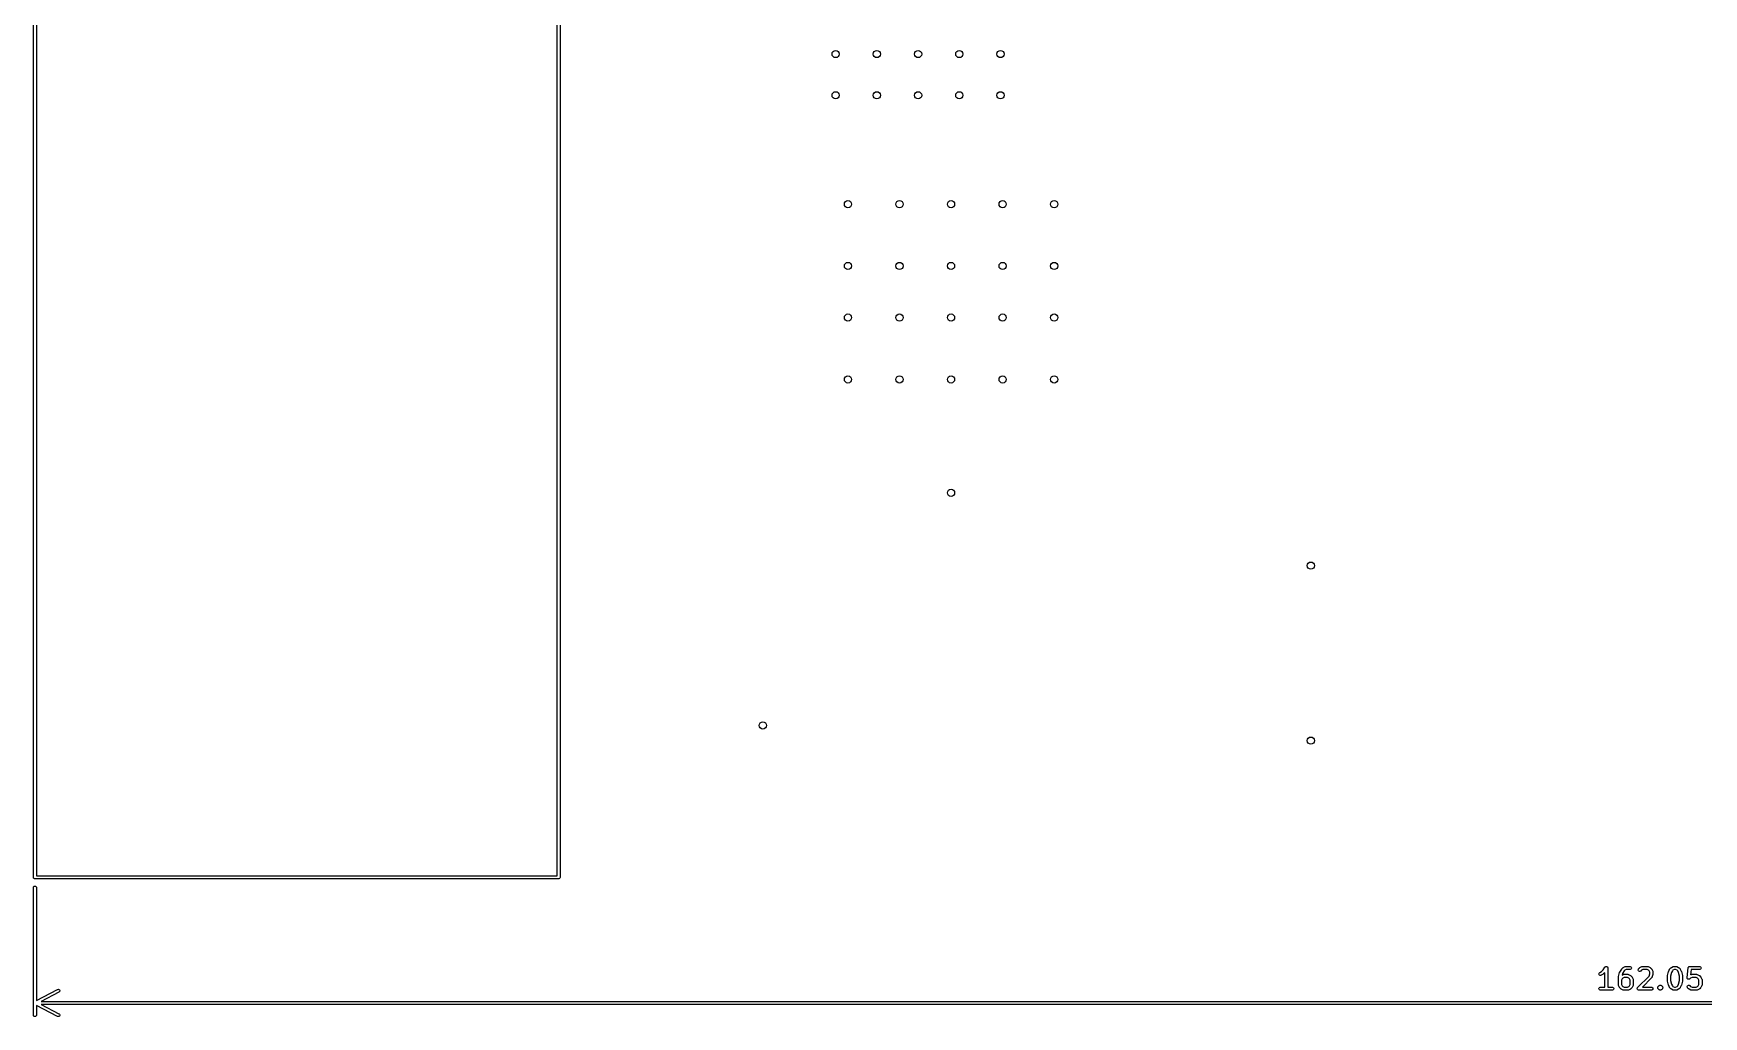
# Model space of a CAD drawing. Header units: inches. Extents: x -1 to 5.38, y -0.27 to 3.43.
# Drawn here: x -1.003 to 2.186, y -0.266 to 1.611 of the extents above; entities that cross this region are included whole.
import ezdxf

# ---------------------------------------------------------------- set-up
doc = ezdxf.new("R2010")
doc.units = ezdxf.units.IN
doc.header["$MEASUREMENT"] = 0
doc.layers.add('BLACK', color=250, linetype='CONTINUOUS')

msp = doc.modelspace()

# ---------------------------------------------------------------- linework, layer by layer
at = {"layer": 'BLACK', "linetype": 'CONTINUOUS'}
for p, q in [((-1.003, 0), (-1.003, 3.38)), ((-0.997, 3.377), (-0.997, 0.003)), ((-0.003, 0.003), (-0.003, 3.377)), ((0.003, 3.38), (0.003, 0)), ((-1.0029, -0.0006), (-1.003, 0)), ((-0.997, 0.003), (-0.003, 0.003)), ((0.003, 0), (0.0029, -0.0006)), ((-1.003, -0.0197), (-1.0029, -0.0191)), ((-1.003, -0.263), (-1.003, -0.0197)), ((-1.0025, -0.0016), (-1.0029, -0.0006)), ((-1.0029, -0.0191), (-1.0025, -0.018)), ((-1.0016, -0.0025), (-1.0025, -0.0016)), ((-1.0025, -0.018), (-1.0016, -0.0172)), ((-1.0006, -0.0029), (-1.0016, -0.0025)), ((-1.0016, -0.0172), (-1.0006, -0.0168)), ((-1, -0.003), (-1.0006, -0.0029)), ((-1.0006, -0.0168), (-0.9994, -0.0168)), ((0, -0.003), (-1, -0.003)), ((-0.9994, -0.0168), (-0.9984, -0.0172)), ((-0.9984, -0.0172), (-0.9975, -0.018)), ((-0.9975, -0.018), (-0.9971, -0.0191)), ((-0.9971, -0.0191), (-0.997, -0.0197)), ((-0.997, -0.0197), (-0.997, -0.2351)), ((0.0006, -0.0029), (0, -0.003)), ((0.0016, -0.0025), (0.0006, -0.0029)), ((0.0025, -0.0016), (0.0016, -0.0025)), ((0.0029, -0.0006), (0.0025, -0.0016)), ((1.9865, -0.1841), (1.9868, -0.183)), ((1.9866, -0.1852), (1.9865, -0.1841)), ((1.9871, -0.1862), (1.9866, -0.1852)), ((1.9868, -0.183), (1.9876, -0.1821)), ((1.9879, -0.187), (1.9871, -0.1862)), ((1.9876, -0.1821), (1.9881, -0.1818)), ((1.989, -0.1874), (1.9879, -0.187)), ((1.9881, -0.1818), (1.9914, -0.1801)), ((1.9902, -0.1873), (1.989, -0.1874)), ((1.9907, -0.1871), (1.9902, -0.1873)), ((1.9945, -0.1852), (1.9907, -0.1871)), ((1.9914, -0.1801), (1.9946, -0.1769)), ((1.9947, -0.185), (1.9945, -0.1852)), ((1.9946, -0.1769), (1.9982, -0.1715)), ((1.9948, -0.185), (1.9947, -0.185)), ((1.9949, -0.1849), (1.9948, -0.185)), ((1.995, -0.1849), (1.9949, -0.1849)), ((1.9952, -0.1846), (1.995, -0.1848)), ((1.995, -0.1848), (1.995, -0.1849)), ((1.9977, -0.1822), (1.9952, -0.1846)), ((1.9977, -0.2096), (1.9977, -0.1822)), ((1.9982, -0.1715), (1.9986, -0.1711)), ((1.9982, -0.1715), (1.9982, -0.1715)), ((1.9982, -0.1715), (1.9982, -0.1715)), ((1.9982, -0.1715), (1.9982, -0.1715)), ((1.9986, -0.1711), (1.9988, -0.1709)), ((1.9988, -0.1709), (1.999, -0.1707)), ((1.999, -0.1707), (1.9993, -0.1706)), ((1.9993, -0.1706), (1.9995, -0.1705)), ((1.9995, -0.1705), (1.9998, -0.1704)), ((1.9998, -0.1704), (2.0001, -0.1703)), ((2.0001, -0.1703), (2.0004, -0.1703)), ((2.0004, -0.1703), (2.0006, -0.1702)), ((2.0006, -0.1702), (2.0009, -0.1703)), ((2.0009, -0.1703), (2.0012, -0.1703)), ((2.0012, -0.1703), (2.0015, -0.1704)), ((2.0015, -0.1704), (2.0018, -0.1705)), ((2.0018, -0.1705), (2.002, -0.1706)), ((2.002, -0.1706), (2.0023, -0.1707)), ((2.0023, -0.1707), (2.0025, -0.1709)), ((2.0025, -0.1709), (2.0027, -0.1711)), ((2.0027, -0.1711), (2.0029, -0.1713)), ((2.0029, -0.1713), (2.0031, -0.1715)), ((2.0031, -0.1715), (2.0032, -0.1718)), ((2.0032, -0.1718), (2.0034, -0.172)), ((2.0034, -0.172), (2.0034, -0.1723)), ((2.0034, -0.1723), (2.0035, -0.1726)), ((2.0035, -0.1726), (2.0036, -0.1732)), ((2.0036, -0.1732), (2.0036, -0.1732)), ((2.0036, -0.1732), (2.0036, -0.1732)), ((2.0036, -0.1732), (2.0036, -0.1732)), ((2.0036, -0.1732), (2.0036, -0.2096)), ((2.0239, -0.1899), (2.024, -0.1897)), ((2.024, -0.19), (2.0239, -0.1899)), ((2.0239, -0.1901), (2.024, -0.19)), ((2.0239, -0.2051), (2.0239, -0.1901)), ((2.024, -0.1893), (2.0259, -0.1818)), ((2.024, -0.1894), (2.024, -0.1893)), ((2.024, -0.1895), (2.024, -0.1894)), ((2.024, -0.1897), (2.024, -0.1895)), ((2.0259, -0.1818), (2.026, -0.1815)), ((2.026, -0.1815), (2.026, -0.1814)), ((2.026, -0.1814), (2.0261, -0.1814)), ((2.0261, -0.1812), (2.0263, -0.1809)), ((2.0261, -0.1813), (2.0261, -0.1812)), ((2.0261, -0.1814), (2.0261, -0.1813)), ((2.0263, -0.1809), (2.0301, -0.1753)), ((2.0301, -0.1753), (2.0302, -0.1751)), ((2.0301, -0.1753), (2.0301, -0.1753)), ((2.0301, -0.1753), (2.0301, -0.1753)), ((2.0302, -0.1751), (2.0304, -0.1748)), ((2.0304, -0.1748), (2.0323, -0.173)), ((2.0304, -0.1748), (2.0304, -0.1748)), ((2.0304, -0.1748), (2.0304, -0.1748)), ((2.0315, -0.1838), (2.0308, -0.1867)), ((2.0308, -0.1867), (2.0331, -0.1855)), ((2.0348, -0.1788), (2.0315, -0.1838)), ((2.0323, -0.173), (2.0325, -0.1728)), ((2.0351, -0.1911), (2.0324, -0.1925)), ((2.0325, -0.1728), (2.0326, -0.1727)), ((2.0326, -0.1727), (2.0327, -0.1727)), ((2.0327, -0.1727), (2.0328, -0.1726)), ((2.0328, -0.1726), (2.0331, -0.1724)), ((2.0328, -0.1726), (2.0328, -0.1726)), ((2.0331, -0.1724), (2.0368, -0.1705)), ((2.0331, -0.1855), (2.0336, -0.1853)), ((2.0336, -0.1853), (2.0337, -0.1853)), ((2.0337, -0.1853), (2.0338, -0.1853)), ((2.0338, -0.1853), (2.0344, -0.1852)), ((2.0344, -0.1852), (2.0419, -0.1852)), ((2.0361, -0.1775), (2.0348, -0.1788)), ((2.0412, -0.1911), (2.0351, -0.1911)), ((2.0388, -0.1761), (2.0361, -0.1775)), ((2.0368, -0.1705), (2.0374, -0.1703)), ((2.0374, -0.1703), (2.0375, -0.1703)), ((2.0375, -0.1703), (2.0376, -0.1703)), ((2.0376, -0.1703), (2.0381, -0.1702)), ((2.0381, -0.1702), (2.0456, -0.1702)), ((2.0456, -0.1761), (2.0388, -0.1761)), ((2.0439, -0.1925), (2.0412, -0.1911)), ((2.0419, -0.1852), (2.0425, -0.1853)), ((2.0425, -0.1853), (2.0426, -0.1853)), ((2.0426, -0.1853), (2.0427, -0.1853)), ((2.0427, -0.1853), (2.0432, -0.1855)), ((2.0432, -0.1855), (2.047, -0.1874)), ((2.0456, -0.1702), (2.0462, -0.1703)), ((2.0462, -0.1761), (2.0456, -0.1761)), ((2.0462, -0.1703), (2.0473, -0.1707)), ((2.0473, -0.1756), (2.0462, -0.1761)), ((2.047, -0.1874), (2.0472, -0.1876)), ((2.0472, -0.1876), (2.0473, -0.1876)), ((2.0473, -0.1707), (2.0481, -0.1715)), ((2.0481, -0.1748), (2.0473, -0.1756)), ((2.0473, -0.1876), (2.0474, -0.1877)), ((2.0474, -0.1877), (2.0475, -0.1877)), ((2.0475, -0.1877), (2.0475, -0.1878)), ((2.0475, -0.1878), (2.0477, -0.188)), ((2.0477, -0.188), (2.0496, -0.1898)), ((2.0481, -0.1715), (2.0485, -0.1726)), ((2.0485, -0.1738), (2.0481, -0.1748)), ((2.0485, -0.1726), (2.0485, -0.1738)), ((2.0496, -0.1898), (2.0498, -0.1901)), ((2.0498, -0.1901), (2.0499, -0.1901)), ((2.0499, -0.1901), (2.0499, -0.1902)), ((2.0499, -0.1902), (2.05, -0.1903)), ((2.05, -0.1903), (2.05, -0.1904)), ((2.05, -0.1904), (2.0502, -0.1906)), ((2.0502, -0.1906), (2.052, -0.1944)), ((2.0604, -0.2105), (2.0824, -0.1885)), ((2.0615, -0.1764), (2.0619, -0.1753)), ((2.0615, -0.1775), (2.0615, -0.1764)), ((2.0619, -0.1786), (2.0615, -0.1775)), ((2.0619, -0.1753), (2.0623, -0.1748)), ((2.0628, -0.1794), (2.0619, -0.1786)), ((2.0623, -0.1748), (2.0642, -0.173)), ((2.0638, -0.1798), (2.0628, -0.1794)), ((2.065, -0.1798), (2.0638, -0.1798)), ((2.0642, -0.173), (2.0644, -0.1728)), ((2.0644, -0.1728), (2.0645, -0.1727)), ((2.0645, -0.1727), (2.0646, -0.1726)), ((2.0645, -0.1727), (2.0645, -0.1727)), ((2.0646, -0.1726), (2.0647, -0.1726)), ((2.0647, -0.1726), (2.0649, -0.1724)), ((2.0649, -0.1724), (2.0687, -0.1705)), ((2.066, -0.1794), (2.065, -0.1798)), ((2.0665, -0.179), (2.066, -0.1794)), ((2.068, -0.1775), (2.0665, -0.179)), ((2.0707, -0.1761), (2.068, -0.1775)), ((2.0687, -0.1705), (2.0692, -0.1703)), ((2.0692, -0.1703), (2.0693, -0.1703)), ((2.0693, -0.1703), (2.0694, -0.1703)), ((2.0694, -0.1703), (2.07, -0.1702)), ((2.07, -0.1702), (2.0794, -0.1702)), ((2.0787, -0.1761), (2.0707, -0.1761)), ((2.0814, -0.1775), (2.0787, -0.1761)), ((2.0794, -0.1702), (2.08, -0.1703)), ((2.08, -0.1703), (2.0801, -0.1703)), ((2.0801, -0.1703), (2.0802, -0.1703)), ((2.0802, -0.1703), (2.0807, -0.1705)), ((2.0807, -0.1705), (2.0845, -0.1724)), ((2.0826, -0.1787), (2.0814, -0.1775)), ((2.0824, -0.1885), (2.0839, -0.184)), ((2.0839, -0.1814), (2.0826, -0.1787)), ((2.0839, -0.184), (2.0839, -0.1814)), ((2.0845, -0.1724), (2.0847, -0.1726)), ((2.0847, -0.1726), (2.0848, -0.1726)), ((2.0848, -0.1726), (2.0849, -0.1727)), ((2.0849, -0.1727), (2.0849, -0.1727)), ((2.0849, -0.1727), (2.085, -0.1728)), ((2.085, -0.1728), (2.0852, -0.173)), ((2.0852, -0.173), (2.0871, -0.1748)), ((2.0871, -0.1748), (2.0873, -0.1751)), ((2.0873, -0.1751), (2.0873, -0.1751)), ((2.0873, -0.1751), (2.0874, -0.1752)), ((2.0874, -0.1752), (2.0875, -0.1753)), ((2.0875, -0.1753), (2.0875, -0.1754)), ((2.0875, -0.1754), (2.0877, -0.1756)), ((2.0878, -0.191), (2.0876, -0.1915)), ((2.0877, -0.1756), (2.0895, -0.1794)), ((2.0897, -0.1854), (2.0878, -0.191)), ((2.0895, -0.1794), (2.0897, -0.1799)), ((2.0897, -0.1799), (2.0897, -0.18)), ((2.0897, -0.18), (2.0898, -0.1801)), ((2.0898, -0.1851), (2.0897, -0.1854)), ((2.0898, -0.1801), (2.0898, -0.1807)), ((2.0898, -0.1807), (2.0898, -0.1844)), ((2.0898, -0.1844), (2.0898, -0.1847)), ((2.0898, -0.1847), (2.0898, -0.1848)), ((2.0898, -0.1848), (2.0898, -0.1849)), ((2.0898, -0.1849), (2.0898, -0.185)), ((2.0898, -0.185), (2.0898, -0.1851)), ((2.1177, -0.1878), (2.1177, -0.1876)), ((2.1177, -0.1876), (2.1178, -0.1876)), ((2.1177, -0.188), (2.1177, -0.1878)), ((2.1177, -0.1881), (2.1177, -0.188)), ((2.1177, -0.1882), (2.1177, -0.1881)), ((2.1177, -0.1976), (2.1177, -0.1882)), ((2.1178, -0.1875), (2.1196, -0.18)), ((2.1178, -0.1876), (2.1178, -0.1875)), ((2.1196, -0.18), (2.1197, -0.1799)), ((2.1197, -0.1799), (2.1198, -0.1797)), ((2.1197, -0.1799), (2.1197, -0.1799)), ((2.1198, -0.1797), (2.1198, -0.1794)), ((2.1198, -0.1794), (2.1199, -0.1794)), ((2.1199, -0.1794), (2.1217, -0.1756)), ((2.1199, -0.1794), (2.1199, -0.1794)), ((2.1217, -0.1756), (2.1219, -0.1754)), ((2.1219, -0.1753), (2.122, -0.1752)), ((2.1219, -0.1754), (2.1219, -0.1753)), ((2.122, -0.1752), (2.1221, -0.1751)), ((2.1221, -0.1751), (2.1223, -0.1748)), ((2.1221, -0.1751), (2.1221, -0.1751)), ((2.1223, -0.1748), (2.1242, -0.173)), ((2.1253, -0.1817), (2.1236, -0.1885)), ((2.1236, -0.1885), (2.1236, -0.1972)), ((2.1242, -0.173), (2.1244, -0.1728)), ((2.1244, -0.1728), (2.1244, -0.1727)), ((2.1244, -0.1727), (2.1245, -0.1727)), ((2.1245, -0.1727), (2.1246, -0.1726)), ((2.1246, -0.1726), (2.1247, -0.1726)), ((2.1247, -0.1726), (2.1249, -0.1724)), ((2.1249, -0.1724), (2.1287, -0.1705)), ((2.1268, -0.1787), (2.1253, -0.1817)), ((2.128, -0.1775), (2.1268, -0.1787)), ((2.1307, -0.1761), (2.128, -0.1775)), ((2.1287, -0.1705), (2.1292, -0.1703)), ((2.1292, -0.1703), (2.1293, -0.1703)), ((2.1293, -0.1703), (2.1294, -0.1703)), ((2.1294, -0.1703), (2.13, -0.1702)), ((2.13, -0.1702), (2.1338, -0.1702)), ((2.1331, -0.1761), (2.1307, -0.1761)), ((2.1358, -0.1775), (2.1331, -0.1761)), ((2.1338, -0.1702), (2.1343, -0.1703)), ((2.1343, -0.1703), (2.1344, -0.1703)), ((2.1344, -0.1703), (2.1345, -0.1703)), ((2.1345, -0.1703), (2.1351, -0.1705)), ((2.1351, -0.1705), (2.1388, -0.1724)), ((2.137, -0.1787), (2.1358, -0.1775)), ((2.1385, -0.1817), (2.137, -0.1787)), ((2.1402, -0.1885), (2.1385, -0.1817)), ((2.1388, -0.1724), (2.1391, -0.1726)), ((2.1391, -0.1726), (2.1391, -0.1726)), ((2.1391, -0.1726), (2.1392, -0.1727)), ((2.1392, -0.1727), (2.1393, -0.1727)), ((2.1393, -0.1727), (2.1394, -0.1728)), ((2.1394, -0.1728), (2.1396, -0.173)), ((2.1396, -0.173), (2.1415, -0.1748)), ((2.1402, -0.1972), (2.1402, -0.1885)), ((2.1415, -0.1748), (2.1417, -0.1751)), ((2.1417, -0.1751), (2.1417, -0.1751)), ((2.1417, -0.1751), (2.1418, -0.1752)), ((2.1418, -0.1752), (2.1418, -0.1753)), ((2.1418, -0.1753), (2.1419, -0.1754)), ((2.1419, -0.1754), (2.142, -0.1756)), ((2.142, -0.1756), (2.1439, -0.1794)), ((2.1439, -0.1794), (2.1439, -0.1794)), ((2.1439, -0.1794), (2.1439, -0.1794)), ((2.1439, -0.1794), (2.144, -0.1797)), ((2.144, -0.1797), (2.1441, -0.1799)), ((2.1441, -0.1799), (2.1441, -0.1799)), ((2.1441, -0.1799), (2.1441, -0.18)), ((2.1441, -0.18), (2.146, -0.1875)), ((2.146, -0.1875), (2.146, -0.1876)), ((2.146, -0.1876), (2.146, -0.1876)), ((2.146, -0.1876), (2.146, -0.1878)), ((2.146, -0.1878), (2.1461, -0.188)), ((2.1461, -0.188), (2.1461, -0.1881)), ((2.1461, -0.1881), (2.1461, -0.1882)), ((2.1461, -0.1882), (2.1461, -0.1976)), ((2.1552, -0.1916), (2.1571, -0.1729)), ((2.1571, -0.1725), (2.1572, -0.1723)), ((2.1571, -0.1726), (2.1571, -0.1725)), ((2.1571, -0.1727), (2.1571, -0.1726)), ((2.1571, -0.1729), (2.1571, -0.1727)), ((2.1572, -0.1723), (2.1574, -0.1719)), ((2.1574, -0.1719), (2.1575, -0.1715)), ((2.1575, -0.1715), (2.1577, -0.1714)), ((2.1577, -0.1713), (2.1581, -0.171)), ((2.1577, -0.1714), (2.1577, -0.1713)), ((2.1581, -0.171), (2.1584, -0.1707)), ((2.1584, -0.1707), (2.1585, -0.1707)), ((2.1585, -0.1707), (2.1586, -0.1706)), ((2.1586, -0.1706), (2.159, -0.1705)), ((2.159, -0.1705), (2.1594, -0.1703)), ((2.1594, -0.1703), (2.1596, -0.1703)), ((2.1596, -0.1703), (2.1597, -0.1702)), ((2.1597, -0.1702), (2.1598, -0.1703)), ((2.1598, -0.1703), (2.16, -0.1702)), ((2.16, -0.1702), (2.1788, -0.1702)), ((2.1627, -0.1761), (2.1617, -0.1859)), ((2.1617, -0.1859), (2.1624, -0.1855)), ((2.1645, -0.1911), (2.1618, -0.1925)), ((2.1624, -0.1855), (2.163, -0.1853)), ((2.1788, -0.1761), (2.1627, -0.1761)), ((2.163, -0.1853), (2.1631, -0.1853)), ((2.1631, -0.1853), (2.1632, -0.1853)), ((2.1632, -0.1853), (2.1638, -0.1852)), ((2.1638, -0.1852), (2.1731, -0.1852)), ((2.1724, -0.1911), (2.1645, -0.1911)), ((2.1751, -0.1925), (2.1724, -0.1911)), ((2.1731, -0.1852), (2.1737, -0.1853)), ((2.1737, -0.1853), (2.1738, -0.1853)), ((2.1738, -0.1853), (2.1739, -0.1853)), ((2.1739, -0.1853), (2.1744, -0.1855)), ((2.1744, -0.1855), (2.1782, -0.1874)), ((2.1782, -0.1874), (2.1784, -0.1876)), ((2.1784, -0.1876), (2.1785, -0.1876)), ((2.1785, -0.1876), (2.1786, -0.1877)), ((2.1786, -0.1877), (2.1787, -0.1877)), ((2.1787, -0.1877), (2.1787, -0.1878)), ((2.1787, -0.1878), (2.179, -0.188)), ((2.1788, -0.1702), (2.1793, -0.1703)), ((2.1793, -0.1761), (2.1788, -0.1761)), ((2.179, -0.188), (2.1808, -0.1898)), ((2.1793, -0.1703), (2.1804, -0.1707)), ((2.1804, -0.1756), (2.1793, -0.1761)), ((2.1804, -0.1707), (2.1812, -0.1715)), ((2.1812, -0.1748), (2.1804, -0.1756)), ((2.1808, -0.1898), (2.181, -0.1901)), ((2.181, -0.1901), (2.1811, -0.1901)), ((2.1811, -0.1901), (2.1811, -0.1902)), ((2.1811, -0.1902), (2.1812, -0.1903)), ((2.1812, -0.1715), (2.1816, -0.1726)), ((2.1816, -0.1738), (2.1812, -0.1748)), ((2.1812, -0.1903), (2.1812, -0.1904)), ((2.1812, -0.1904), (2.1814, -0.1906)), ((2.1814, -0.1906), (2.1833, -0.1944)), ((2.1816, -0.1726), (2.1816, -0.1738)), ((-0.997, -0.2351), (-0.957, -0.2142)), ((-0.9543, -0.2195), (-0.9879, -0.237)), ((-0.957, -0.2142), (-0.9565, -0.214)), ((-0.9565, -0.214), (-0.9553, -0.2139)), ((-0.9553, -0.2139), (-0.9542, -0.2142)), ((-0.9538, -0.2191), (-0.9543, -0.2195)), ((-0.9542, -0.2142), (-0.9533, -0.215)), ((-0.9531, -0.2183), (-0.9538, -0.2191)), ((-0.9533, -0.215), (-0.9528, -0.216)), ((-0.9527, -0.2172), (-0.9531, -0.2183)), ((-0.9528, -0.216), (-0.9527, -0.2172)), ((1.9865, -0.212), (1.9869, -0.2109)), ((1.9865, -0.2131), (1.9865, -0.212)), ((1.9869, -0.2142), (1.9865, -0.2131)), ((1.9869, -0.2109), (1.9878, -0.2101)), ((1.9878, -0.215), (1.9869, -0.2142)), ((1.9878, -0.2101), (1.9888, -0.2097)), ((1.9888, -0.2154), (1.9878, -0.215)), ((1.9888, -0.2097), (1.9894, -0.2096)), ((1.9894, -0.2155), (1.9888, -0.2154)), ((1.9894, -0.2096), (1.9977, -0.2096)), ((2.0119, -0.2155), (1.9894, -0.2155)), ((2.0036, -0.2096), (2.0119, -0.2096)), ((2.0119, -0.2096), (2.0125, -0.2097)), ((2.0125, -0.2154), (2.0119, -0.2155)), ((2.0125, -0.2097), (2.0135, -0.2101)), ((2.0135, -0.215), (2.0125, -0.2154)), ((2.0135, -0.2101), (2.0144, -0.2109)), ((2.0144, -0.2142), (2.0135, -0.215)), ((2.0144, -0.2109), (2.0148, -0.212)), ((2.0148, -0.2131), (2.0144, -0.2142)), ((2.0148, -0.212), (2.0148, -0.2131)), ((2.024, -0.2056), (2.0239, -0.2051)), ((2.024, -0.2057), (2.024, -0.2056)), ((2.024, -0.2058), (2.024, -0.2057)), ((2.0243, -0.2064), (2.024, -0.2058)), ((2.0261, -0.2101), (2.0243, -0.2064)), ((2.0263, -0.2104), (2.0261, -0.2101)), ((2.0264, -0.2105), (2.0263, -0.2104)), ((2.0263, -0.2104), (2.0263, -0.2104)), ((2.0264, -0.2106), (2.0264, -0.2105)), ((2.0265, -0.2107), (2.0264, -0.2106)), ((2.0267, -0.2109), (2.0265, -0.2107)), ((2.0286, -0.2128), (2.0267, -0.2109)), ((2.0288, -0.213), (2.0286, -0.2128)), ((2.0289, -0.2131), (2.0288, -0.213)), ((2.0288, -0.213), (2.0288, -0.213)), ((2.029, -0.2131), (2.0289, -0.2131)), ((2.0291, -0.2132), (2.029, -0.2131)), ((2.0293, -0.2133), (2.0291, -0.2132)), ((2.0331, -0.2152), (2.0293, -0.2133)), ((2.0312, -0.1937), (2.0298, -0.1964)), ((2.0298, -0.1964), (2.0298, -0.2044)), ((2.0298, -0.2044), (2.0312, -0.2071)), ((2.0324, -0.1925), (2.0312, -0.1937)), ((2.0312, -0.2071), (2.0324, -0.2083)), ((2.0324, -0.2083), (2.0351, -0.2096)), ((2.0336, -0.2154), (2.0331, -0.2152)), ((2.0337, -0.2154), (2.0336, -0.2154)), ((2.0338, -0.2154), (2.0337, -0.2154)), ((2.0344, -0.2155), (2.0338, -0.2154)), ((2.0419, -0.2155), (2.0344, -0.2155)), ((2.0351, -0.2096), (2.0412, -0.2096)), ((2.0412, -0.2096), (2.0439, -0.2083)), ((2.0425, -0.2154), (2.0419, -0.2155)), ((2.0426, -0.2154), (2.0425, -0.2154)), ((2.0427, -0.2154), (2.0426, -0.2154)), ((2.0432, -0.2152), (2.0427, -0.2154)), ((2.047, -0.2133), (2.0432, -0.2152)), ((2.0451, -0.1937), (2.0439, -0.1925)), ((2.0439, -0.2083), (2.0451, -0.2071)), ((2.0464, -0.1964), (2.0451, -0.1937)), ((2.0451, -0.2071), (2.0464, -0.2044)), ((2.0464, -0.2044), (2.0464, -0.1964)), ((2.0472, -0.2132), (2.047, -0.2133)), ((2.0473, -0.2131), (2.0472, -0.2132)), ((2.0474, -0.2131), (2.0473, -0.2131)), ((2.0475, -0.213), (2.0474, -0.2131)), ((2.0477, -0.2128), (2.0475, -0.213)), ((2.0475, -0.213), (2.0475, -0.213)), ((2.0496, -0.2109), (2.0477, -0.2128)), ((2.0498, -0.2107), (2.0496, -0.2109)), ((2.0499, -0.2106), (2.0498, -0.2107)), ((2.05, -0.2104), (2.0499, -0.2105)), ((2.0499, -0.2105), (2.0499, -0.2106)), ((2.0502, -0.2101), (2.05, -0.2104)), ((2.05, -0.2104), (2.05, -0.2104)), ((2.052, -0.2064), (2.0502, -0.2101)), ((2.052, -0.1944), (2.0522, -0.1949)), ((2.0522, -0.2058), (2.052, -0.2064)), ((2.0522, -0.1949), (2.0522, -0.195)), ((2.0522, -0.195), (2.0523, -0.1951)), ((2.0523, -0.2056), (2.0522, -0.2057)), ((2.0522, -0.2057), (2.0522, -0.2058)), ((2.0523, -0.1951), (2.0523, -0.1957)), ((2.0523, -0.1957), (2.0523, -0.2051)), ((2.0523, -0.2051), (2.0523, -0.2056)), ((2.0596, -0.212), (2.0601, -0.2109)), ((2.0596, -0.2131), (2.0596, -0.212)), ((2.0601, -0.2142), (2.0596, -0.2131)), ((2.0601, -0.2109), (2.0604, -0.2105)), ((2.0609, -0.215), (2.0601, -0.2142)), ((2.0619, -0.2154), (2.0609, -0.215)), ((2.0625, -0.2155), (2.0619, -0.2154)), ((2.0869, -0.2155), (2.0625, -0.2155)), ((2.0871, -0.1921), (2.0696, -0.2096)), ((2.0696, -0.2096), (2.0869, -0.2096)), ((2.0869, -0.2096), (2.0875, -0.2097)), ((2.0875, -0.2154), (2.0869, -0.2155)), ((2.0875, -0.1917), (2.0871, -0.1921)), ((2.0876, -0.1915), (2.0875, -0.1916)), ((2.0875, -0.1916), (2.0875, -0.1917)), ((2.0875, -0.2097), (2.0885, -0.2101)), ((2.0885, -0.215), (2.0875, -0.2154)), ((2.0885, -0.2101), (2.0893, -0.2109)), ((2.0893, -0.2142), (2.0885, -0.215)), ((2.0893, -0.2109), (2.0898, -0.212)), ((2.0898, -0.2131), (2.0893, -0.2142)), ((2.0898, -0.212), (2.0898, -0.2131)), ((2.099, -0.2101), (2.0994, -0.209)), ((2.099, -0.2113), (2.099, -0.2101)), ((2.0992, -0.2117), (2.099, -0.2113)), ((2.0994, -0.2123), (2.0992, -0.2117)), ((2.0994, -0.209), (2.0998, -0.2086)), ((2.0998, -0.2128), (2.0994, -0.2123)), ((2.0998, -0.2086), (2.1017, -0.2067)), ((2.1017, -0.2146), (2.0998, -0.2128)), ((2.1017, -0.2067), (2.1021, -0.2063)), ((2.1021, -0.215), (2.1017, -0.2146)), ((2.1021, -0.2063), (2.1028, -0.206)), ((2.1021, -0.2063), (2.1021, -0.2063)), ((2.1032, -0.2154), (2.1021, -0.215)), ((2.1028, -0.206), (2.1032, -0.2059)), ((2.1032, -0.2059), (2.1043, -0.2059)), ((2.1043, -0.2154), (2.1032, -0.2154)), ((2.1032, -0.2154), (2.1032, -0.2154)), ((2.1043, -0.2059), (2.1043, -0.2059)), ((2.1043, -0.2059), (2.1047, -0.206)), ((2.1054, -0.215), (2.1043, -0.2154)), ((2.1043, -0.2154), (2.1043, -0.2154)), ((2.1047, -0.206), (2.1054, -0.2063)), ((2.1054, -0.2063), (2.1054, -0.2063)), ((2.1054, -0.2063), (2.1058, -0.2067)), ((2.1058, -0.2146), (2.1054, -0.215)), ((2.1058, -0.2067), (2.1077, -0.2086)), ((2.1077, -0.2128), (2.1058, -0.2146)), ((2.1077, -0.2086), (2.1081, -0.209)), ((2.1081, -0.2123), (2.1077, -0.2128)), ((2.1081, -0.209), (2.1085, -0.2101)), ((2.1085, -0.2113), (2.1081, -0.2123)), ((2.1085, -0.2101), (2.1085, -0.2101)), ((2.1085, -0.2101), (2.1085, -0.2113)), ((2.1177, -0.1977), (2.1177, -0.1976)), ((2.1177, -0.1979), (2.1177, -0.1977)), ((2.1177, -0.1977), (2.1177, -0.1977)), ((2.1177, -0.1981), (2.1177, -0.1979)), ((2.1178, -0.1982), (2.1177, -0.1981)), ((2.1178, -0.1983), (2.1178, -0.1982)), ((2.1196, -0.2058), (2.1178, -0.1983)), ((2.1197, -0.2058), (2.1196, -0.2058)), ((2.1198, -0.2061), (2.1197, -0.2058)), ((2.1197, -0.2058), (2.1197, -0.2058)), ((2.1198, -0.2063), (2.1198, -0.2061)), ((2.1199, -0.2063), (2.1198, -0.2063)), ((2.1199, -0.2064), (2.1199, -0.2063)), ((2.1217, -0.2101), (2.1199, -0.2064)), ((2.1219, -0.2104), (2.1217, -0.2101)), ((2.122, -0.2105), (2.1219, -0.2104)), ((2.1219, -0.2104), (2.1219, -0.2104)), ((2.1221, -0.2106), (2.122, -0.2105)), ((2.1221, -0.2107), (2.1221, -0.2106)), ((2.1223, -0.2109), (2.1221, -0.2107)), ((2.1242, -0.2128), (2.1223, -0.2109)), ((2.1236, -0.1972), (2.1253, -0.204)), ((2.1244, -0.213), (2.1242, -0.2128)), ((2.1245, -0.2131), (2.1244, -0.213)), ((2.1244, -0.213), (2.1244, -0.213)), ((2.1246, -0.2131), (2.1245, -0.2131)), ((2.1247, -0.2132), (2.1246, -0.2131)), ((2.1249, -0.2133), (2.1247, -0.2132)), ((2.1287, -0.2152), (2.1249, -0.2133)), ((2.1253, -0.204), (2.1268, -0.2071)), ((2.1268, -0.2071), (2.128, -0.2083)), ((2.128, -0.2083), (2.1307, -0.2096)), ((2.1292, -0.2154), (2.1287, -0.2152)), ((2.1293, -0.2154), (2.1292, -0.2154)), ((2.1294, -0.2154), (2.1293, -0.2154)), ((2.13, -0.2155), (2.1294, -0.2154)), ((2.1338, -0.2155), (2.13, -0.2155)), ((2.1307, -0.2096), (2.1331, -0.2096)), ((2.1331, -0.2096), (2.1358, -0.2083)), ((2.1343, -0.2154), (2.1338, -0.2155)), ((2.1344, -0.2154), (2.1343, -0.2154)), ((2.1345, -0.2154), (2.1344, -0.2154)), ((2.1351, -0.2152), (2.1345, -0.2154)), ((2.1388, -0.2133), (2.1351, -0.2152)), ((2.1358, -0.2083), (2.137, -0.2071)), ((2.137, -0.2071), (2.1385, -0.204)), ((2.1385, -0.204), (2.1402, -0.1972)), ((2.1391, -0.2132), (2.1388, -0.2133)), ((2.1392, -0.2131), (2.1391, -0.2131)), ((2.1391, -0.2131), (2.1391, -0.2132)), ((2.1393, -0.213), (2.1392, -0.2131)), ((2.1394, -0.213), (2.1393, -0.213)), ((2.1396, -0.2128), (2.1394, -0.213)), ((2.1415, -0.2109), (2.1396, -0.2128)), ((2.1417, -0.2107), (2.1415, -0.2109)), ((2.1418, -0.2105), (2.1417, -0.2106)), ((2.1417, -0.2106), (2.1417, -0.2107)), ((2.1419, -0.2104), (2.1418, -0.2104)), ((2.1418, -0.2104), (2.1418, -0.2105)), ((2.142, -0.2101), (2.1419, -0.2104)), ((2.1439, -0.2064), (2.142, -0.2101)), ((2.144, -0.2061), (2.1439, -0.2063)), ((2.1439, -0.2063), (2.1439, -0.2063)), ((2.1439, -0.2063), (2.1439, -0.2064)), ((2.1441, -0.2058), (2.144, -0.2061)), ((2.146, -0.1983), (2.1441, -0.2058)), ((2.1441, -0.2058), (2.1441, -0.2058)), ((2.1441, -0.2058), (2.1441, -0.2058)), ((2.1461, -0.1977), (2.146, -0.1979)), ((2.146, -0.1979), (2.146, -0.1981)), ((2.146, -0.1981), (2.146, -0.1982)), ((2.146, -0.1982), (2.146, -0.1983)), ((2.1461, -0.1976), (2.1461, -0.1977)), ((2.1461, -0.1977), (2.1461, -0.1977)), ((2.1552, -0.1922), (2.1552, -0.1916)), ((2.1552, -0.1924), (2.1552, -0.1922)), ((2.1552, -0.1925), (2.1552, -0.1924)), ((2.1554, -0.1929), (2.1552, -0.1925)), ((2.1552, -0.2082), (2.1557, -0.2072)), ((2.1552, -0.2094), (2.1552, -0.2082)), ((2.1557, -0.2104), (2.1552, -0.2094)), ((2.1555, -0.1933), (2.1554, -0.1929)), ((2.1556, -0.1934), (2.1555, -0.1933)), ((2.1557, -0.1936), (2.1556, -0.1934)), ((2.156, -0.1939), (2.1557, -0.1936)), ((2.1557, -0.2072), (2.1565, -0.2063)), ((2.156, -0.2109), (2.1557, -0.2104)), ((2.1563, -0.1942), (2.156, -0.1939)), ((2.1579, -0.2128), (2.156, -0.2109)), ((2.1564, -0.1943), (2.1563, -0.1942)), ((2.1565, -0.1944), (2.1564, -0.1943)), ((2.1569, -0.1945), (2.1565, -0.1944)), ((2.1565, -0.2063), (2.1576, -0.2059)), ((2.1573, -0.1948), (2.1569, -0.1945)), ((2.1574, -0.1948), (2.1573, -0.1948)), ((2.1576, -0.1948), (2.1574, -0.1948)), ((2.158, -0.1948), (2.1576, -0.1948)), ((2.1576, -0.2059), (2.1587, -0.2059)), ((2.1581, -0.213), (2.1579, -0.2128)), ((2.1584, -0.1949), (2.158, -0.1948)), ((2.1582, -0.213), (2.1581, -0.213)), ((2.1583, -0.2131), (2.1582, -0.213)), ((2.1584, -0.2131), (2.1583, -0.2131)), ((2.1586, -0.1948), (2.1584, -0.1949)), ((2.1584, -0.2132), (2.1584, -0.2131)), ((2.1587, -0.2133), (2.1584, -0.2132)), ((2.1587, -0.1948), (2.1586, -0.1948)), ((2.1591, -0.1947), (2.1587, -0.1948)), ((2.1587, -0.2059), (2.1598, -0.2063)), ((2.1624, -0.2152), (2.1587, -0.2133)), ((2.1595, -0.1945), (2.1591, -0.1947)), ((2.1596, -0.1944), (2.1595, -0.1945)), ((2.1598, -0.1944), (2.1596, -0.1944)), ((2.1602, -0.194), (2.1598, -0.1944)), ((2.1598, -0.2063), (2.1602, -0.2067)), ((2.1618, -0.1925), (2.1602, -0.194)), ((2.1602, -0.2067), (2.1618, -0.2083)), ((2.1618, -0.2083), (2.1645, -0.2096)), ((2.163, -0.2154), (2.1624, -0.2152)), ((2.1631, -0.2154), (2.163, -0.2154)), ((2.1632, -0.2154), (2.1631, -0.2154)), ((2.1638, -0.2155), (2.1632, -0.2154)), ((2.1731, -0.2155), (2.1638, -0.2155)), ((2.1645, -0.2096), (2.1724, -0.2096)), ((2.1724, -0.2096), (2.1751, -0.2083)), ((2.1737, -0.2154), (2.1731, -0.2155)), ((2.1738, -0.2154), (2.1737, -0.2154)), ((2.1739, -0.2154), (2.1738, -0.2154)), ((2.1744, -0.2152), (2.1739, -0.2154)), ((2.1782, -0.2133), (2.1744, -0.2152)), ((2.1763, -0.1937), (2.1751, -0.1925)), ((2.1751, -0.2083), (2.1763, -0.2071)), ((2.1777, -0.1964), (2.1763, -0.1937)), ((2.1763, -0.2071), (2.1777, -0.2044)), ((2.1777, -0.2044), (2.1777, -0.1964)), ((2.1784, -0.2132), (2.1782, -0.2133)), ((2.1785, -0.2131), (2.1784, -0.2132)), ((2.1786, -0.2131), (2.1785, -0.2131)), ((2.1787, -0.213), (2.1786, -0.2131)), ((2.179, -0.2128), (2.1787, -0.213)), ((2.1787, -0.213), (2.1787, -0.213)), ((2.1808, -0.2109), (2.179, -0.2128)), ((2.181, -0.2107), (2.1808, -0.2109)), ((2.1811, -0.2106), (2.181, -0.2107)), ((2.1812, -0.2104), (2.1811, -0.2105)), ((2.1811, -0.2105), (2.1811, -0.2106)), ((2.1814, -0.2101), (2.1812, -0.2104)), ((2.1812, -0.2104), (2.1812, -0.2104)), ((2.1833, -0.2064), (2.1814, -0.2101)), ((2.1833, -0.1944), (2.1835, -0.1949)), ((2.1835, -0.2058), (2.1833, -0.2064)), ((2.1835, -0.1949), (2.1835, -0.195)), ((2.1835, -0.195), (2.1835, -0.1951)), ((2.1835, -0.1951), (2.1836, -0.1957)), ((2.1836, -0.2051), (2.1835, -0.2056)), ((2.1835, -0.2056), (2.1835, -0.2057)), ((2.1835, -0.2057), (2.1835, -0.2058)), ((2.1836, -0.1957), (2.1836, -0.2051)), ((-0.957, -0.2656), (-0.997, -0.2448)), ((-0.997, -0.2448), (-0.997, -0.263)), ((-0.9879, -0.237), (5.3679, -0.237)), ((5.3679, -0.2429), (-0.9879, -0.2429)), ((-0.9879, -0.2429), (-0.9543, -0.2604)), ((-1.0029, -0.2636), (-1.003, -0.263)), ((-1.0025, -0.2646), (-1.0029, -0.2636)), ((-1.0016, -0.2655), (-1.0025, -0.2646)), ((-1.0006, -0.2659), (-1.0016, -0.2655)), ((-0.9994, -0.2659), (-1.0006, -0.2659)), ((-0.9984, -0.2655), (-0.9994, -0.2659)), ((-0.9975, -0.2646), (-0.9984, -0.2655)), ((-0.9971, -0.2636), (-0.9975, -0.2646)), ((-0.997, -0.263), (-0.9971, -0.2636)), ((-0.9565, -0.2658), (-0.957, -0.2656)), ((-0.9553, -0.2659), (-0.9565, -0.2658)), ((-0.9542, -0.2656), (-0.9553, -0.2659)), ((-0.9543, -0.2604), (-0.9538, -0.2607)), ((-0.9533, -0.2649), (-0.9542, -0.2656)), ((-0.9538, -0.2607), (-0.9531, -0.2616)), ((-0.9528, -0.2638), (-0.9533, -0.2649)), ((-0.9531, -0.2616), (-0.9527, -0.2627)), ((-0.9527, -0.2627), (-0.9528, -0.2638))]:
    msp.add_line(p, q, dxfattribs=at)
at = {"layer": 'BLACK'}
for centre in [(0.529, 1.5719), (0.529, 1.5719), (0.6077, 1.5719), (0.6077, 1.5719), (0.6865, 1.5719), (0.6865, 1.5719), (0.7652, 1.5719), (0.7652, 1.5719), (0.8439, 1.5719), (0.8439, 1.5719), (0.529, 1.4931), (0.529, 1.4931), (0.6077, 1.4931), (0.6077, 1.4931), (0.6865, 1.4931), (0.6865, 1.4931), (0.7652, 1.4931), (0.7652, 1.4931), (0.8439, 1.4931), (0.8439, 1.4931), (0.5526, 1.2853), (0.5526, 1.2853), (0.651, 1.2853), (0.651, 1.2853), (0.7494, 1.2853), (0.7494, 1.2853), (0.8479, 1.2853), (0.8479, 1.2853), (0.9463, 1.2853), (0.9463, 1.2853), (0.5526, 1.1672), (0.5526, 1.1672), (0.651, 1.1672), (0.651, 1.1672), (0.7494, 1.1672), (0.7494, 1.1672), (0.8479, 1.1672), (0.8479, 1.1672), (0.9463, 1.1672), (0.9463, 1.1672), (0.5526, 1.0687), (0.5526, 1.0687), (0.651, 1.0687), (0.651, 1.0687), (0.7494, 1.0687), (0.7494, 1.0687), (0.8479, 1.0687), (0.8479, 1.0687), (0.9463, 1.0687), (0.9463, 1.0687), (0.5526, 0.9506), (0.5526, 0.9506), (0.651, 0.9506), (0.651, 0.9506), (0.7494, 0.9506), (0.7494, 0.9506), (0.8479, 0.9506), (0.8479, 0.9506), (0.9463, 0.9506), (0.9463, 0.9506), (0.7494, 0.7341), (0.7494, 0.7341), (1.4365, 0.5951), (1.4365, 0.5951), (0.39, 0.29), (0.39, 0.29), (1.4365, 0.2609), (1.4365, 0.2609)]:
    msp.add_circle(centre, 0.00689, dxfattribs=at)

doc.saveas('drawing.dxf')
